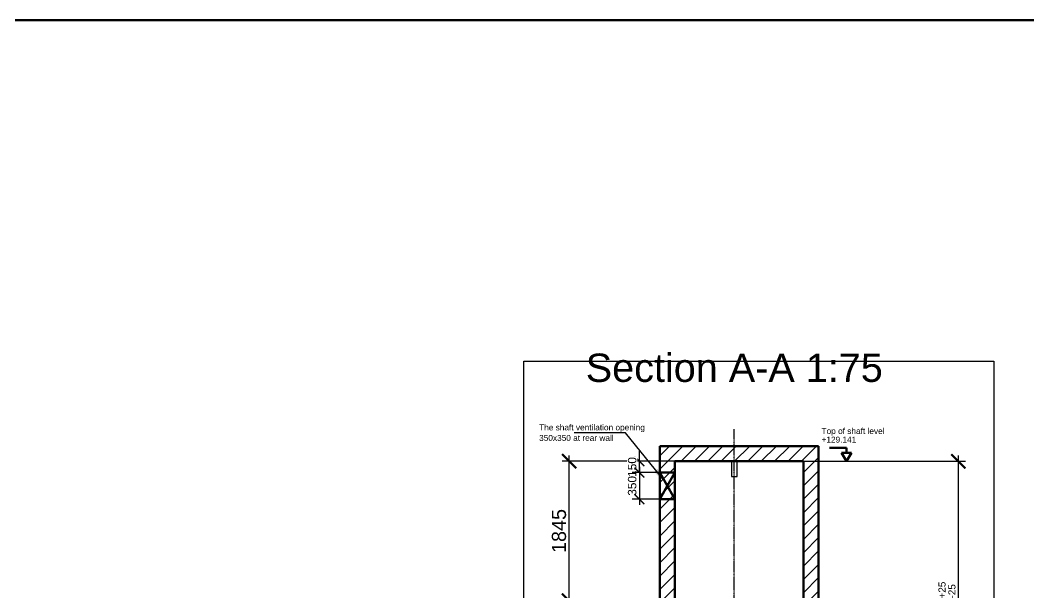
# Model space of a CAD drawing. Header units: millimetres. Extents: x -2854 to 202754, y -48725 to 27067.
# Drawn here: x 10492 to 23838, y -19092 to -11515 of the extents above; entities that cross this region are included whole.
import ezdxf
from ezdxf.enums import TextEntityAlignment as Align

# ---------------------------------------------------------------- set-up
doc = ezdxf.new("R2010")
doc.units = ezdxf.units.MM
doc.linetypes.add('AM_ISO02W050', pattern=[7.5, 6, -1.5])
doc.linetypes.add('AM_ISO08W050', pattern=[18, 12, -1.5, 3, -1.5])
for name, color, linetype, lineweight in [('AM_0', 7, 'Continuous', 50), ('AM_5', 3, 'Continuous', 25), ('AM_8', 1, 'Continuous', 25), ('LDBeams-AM_3', 6, 'AM_ISO02W050', 25), ('LDCar-AM_0', 7, 'Continuous', 50), ('LDShaft-AM_0', 7, 'Continuous', 50), ('LDShaft-AM_5', 3, 'Continuous', 25), ('LDShaft-AM_7', 4, 'AM_ISO08W050', 25)]:
    doc.layers.add(name, color=color, linetype=linetype, lineweight=lineweight)
doc.layers.add('AM_VIEWS', color=1, linetype='Continuous', lineweight=25, plot=False)
doc.styles.add('LD', font='ARIALUNI.ttf')
doc.dimstyles.new('LIFT', dxfattribs={"dimtxt": 2.5, "dimasz": 2.5, "dimexe": 1.25, "dimexo": 0, "dimgap": 0.5, "dimtad": 1, "dimdec": 0, "dimzin": 1, "dimdsep": 46, "dimtxsty": 'LD', "dimblk": 'ARCHTICK', "dimcen": 0, "dimdle": 1, "dimclrd": 3, "dimclre": 3, "dimclrt": 4, "dimadec": 0, "dimazin": 0, "dimtp": 0.1, "dimtm": 0.1, "dimtfac": 0.71, "dimtdec": 0, "dimtix": 1, "dimtmove": 0, "dimatfit": 3, "dimfxl": 1, "dimtolj": 1, "dimarcsym": 0})
doc.dimstyles.new('LIFT$0', dxfattribs={"dimtxt": 2.5, "dimasz": 2.5, "dimexe": 1.25, "dimexo": 0, "dimgap": 0.5, "dimtad": 1, "dimdec": 0, "dimzin": 1, "dimdsep": 46, "dimtxsty": 'LD', "dimblk1": 'ARCHTICK', "dimblk2": 'ARCHTICK', "dimsah": 1, "dimcen": 0, "dimdle": 1, "dimclrd": 3, "dimclre": 3, "dimclrt": 4, "dimadec": 0, "dimazin": 0, "dimtp": 0.1, "dimtm": 0.1, "dimtfac": 0.71, "dimtdec": 0, "dimtix": 1, "dimtmove": 0, "dimatfit": 3, "dimfxl": 1, "dimtolj": 1, "dimarcsym": 0})

# ---------------------------------------------------------------- blocks, each defined once
blk = doc.blocks.new('LD_20260610085844_0000006A')
at = {"layer": 'LDShaft-AM_0'}
for p, q in [((-1700, 24391), (-1900, 24391)), ((-1900, 24391), (-1900, 0)), ((0, 24391), (-1700, 24391)), ((80, 24391), (0, 24391)), ((200, 24391), (80, 24391)), ((200, 21590), (200, 24391)), ((-1700, 0), (-1700, 24191)), ((-1700, 24191), (0, 24191)), ((0, 24191), (0, 21590))]:
    blk.add_line(p, q, dxfattribs=at)
blk = doc.blocks.new('LD_20260610085844_000000A4')
at = {"layer": 'LDShaft-AM_7'}
blk.add_line((0, -20061), (0, 4980), dxfattribs=at)
blk = doc.blocks.new('LD_20260610085844_000000A7')
at = {"layer": 'LDBeams-AM_3'}
for p, q in [((-35, 200), (-38, 200)), ((-38, 200), (-38, 0)), ((-27, 200), (-35, 200)), ((-14, 200), (-27, 200)), ((0, 200), (-14, 200)), ((14, 200), (0, 200)), ((27, 200), (14, 200)), ((35, 200), (27, 200)), ((38, 200), (35, 200)), ((38, 0), (38, 200)), ((-38, 0), (-35, 0)), ((-35, 0), (-27, 0)), ((-27, 0), (-14, 0)), ((-14, 0), (0, 0)), ((0, 0), (14, 0)), ((14, 0), (27, 0)), ((27, 0), (35, 0)), ((35, 0), (38, 0))]:
    blk.add_line(p, q, dxfattribs=at)
blk = doc.blocks.new('LD_20260610085844_000000A9')
at = {"layer": 'LDBeams-AM_3'}
for p, q in [((-35, 200), (-38, 200)), ((-38, 200), (-38, 0)), ((-27, 200), (-35, 200)), ((-14, 200), (-27, 200)), ((0, 200), (-14, 200)), ((14, 200), (0, 200)), ((27, 200), (14, 200)), ((35, 200), (27, 200)), ((38, 200), (35, 200)), ((38, 0), (38, 200)), ((-38, 0), (-35, 0)), ((-35, 0), (-27, 0)), ((-27, 0), (-14, 0)), ((-14, 0), (0, 0)), ((0, 0), (14, 0)), ((14, 0), (27, 0)), ((27, 0), (35, 0)), ((35, 0), (38, 0))]:
    blk.add_line(p, q, dxfattribs=at)
blk = doc.blocks.new('LD_20260610085844_000000AC')
at = {"layer": 'LDBeams-AM_3'}
for p, q in [((-35, 200), (-38, 200)), ((-38, 200), (-38, 0)), ((-27, 200), (-35, 200)), ((-14, 200), (-27, 200)), ((0, 200), (-14, 200)), ((14, 200), (0, 200)), ((27, 200), (14, 200)), ((35, 200), (27, 200)), ((38, 200), (35, 200)), ((38, 0), (38, 200)), ((-38, 0), (-35, 0)), ((-35, 0), (-27, 0)), ((-27, 0), (-14, 0)), ((-14, 0), (0, 0)), ((0, 0), (14, 0)), ((14, 0), (27, 0)), ((27, 0), (35, 0)), ((35, 0), (38, 0))]:
    blk.add_line(p, q, dxfattribs=at)
blk = doc.blocks.new('LD_20260610085844_000000BB')
at = {"layer": 'AM_8'}
for p, q in [((-1900, 24086), (-1595, 24391)), ((-1900, 24263), (-1772, 24391)), ((-1618, 24191), (-1418, 24391)), ((-1442, 24191), (-1242, 24391)), ((-1265, 24191), (-1065, 24391)), ((-1088, 24191), (-888, 24391)), ((-911, 24191), (-711, 24391)), ((-735, 24191), (-535, 24391)), ((-558, 24191), (-358, 24391)), ((-381, 24191), (-181, 24391)), ((-204, 24191), (-4, 24391)), ((-27, 24191), (173, 24391)), ((0, 24042), (200, 24242)), ((-1900, 23909), (-1700, 24109)), ((0, 23865), (200, 24065)), ((-1900, 23733), (-1700, 23933)), ((0, 23688), (200, 23888)), ((-1900, 23556), (-1700, 23756)), ((0, 23511), (200, 23711)), ((-1900, 23379), (-1700, 23579)), ((0, 23335), (200, 23535)), ((-1900, 23202), (-1700, 23402)), ((0, 23158), (200, 23358)), ((-1900, 23026), (-1700, 23226)), ((0, 22981), (200, 23181)), ((-1900, 22849), (-1700, 23049)), ((0, 22804), (200, 23004)), ((-1900, 22672), (-1700, 22872)), ((0, 22627), (200, 22827)), ((-1900, 22495), (-1700, 22695)), ((0, 22451), (200, 22651)), ((-1900, 22318), (-1700, 22518)), ((0, 22274), (200, 22474))]:
    blk.add_line(p, q, dxfattribs=at)
blk = doc.blocks.new('_ArchTick')
at = {"color": 0, "linetype": 'ByBlock', "const_width": 0.15}
blk.add_lwpolyline([(-0.5, -0.5), (0.5, 0.5)], dxfattribs=at)
blk = doc.blocks.new('*D1590')
at = {"layer": 'Defpoints', "color": 0, "transparency": 16777216}
for p in [(17756, -17352), (19941, -17352), (17849, -19196)]:
    blk.add_point(p, dxfattribs=at)
at = {"layer": 'LDShaft-AM_5', "color": 3, "lineweight": -2, "transparency": 16777216}
for p, q in [((17756, -19271), (17756, -17277)), ((19941, -17352), (17662, -17352)), ((17849, -19196), (17662, -19196))]:
    blk.add_line(p, q, dxfattribs=at)
at = {"layer": 'LDShaft-AM_5', "color": 3, "lineweight": -2, "transparency": 16777216, "xscale": 187.5, "yscale": 187.5, "zscale": 187.5}
for p, rotation in [((17756, -17352), 90), ((17756, -19196), 270)]:
    blk.add_blockref('_ArchTick', p, dxfattribs=dict(at, rotation=rotation))
at = {"layer": 'LDShaft-AM_5', "color": 4, "transparency": 16777216, "insert": (17622, -18274), "char_height": 187.5, "attachment_point": 5, "rotation": 90, "style": 'LD'}
blk.add_mtext('\\A1;1845', dxfattribs=at)
blk = doc.blocks.new('*D1591')
at = {"layer": 'AM_5', "color": 3, "lineweight": -2, "transparency": 16777216}
for p, q in [((22906, -22248), (22906, -17277)), ((20856, -17352), (22999, -17352)), ((20856, -22173), (22999, -22173))]:
    blk.add_line(p, q, dxfattribs=at)
at = {"layer": 'Defpoints', "color": 0, "transparency": 16777216}
for p in [(20856, -17352), (22906, -17352), (20856, -22173)]:
    blk.add_point(p, dxfattribs=at)
at = {"layer": 'AM_5', "color": 3, "lineweight": -2, "transparency": 16777216, "xscale": 187.5, "yscale": 187.5, "zscale": 187.5}
for p, rotation in [((22906, -17352), 90), ((22906, -22173), 270)]:
    blk.add_blockref('_ArchTick', p, dxfattribs=dict(at, rotation=rotation))
at = {"layer": 'AM_5', "color": 4, "transparency": 16777216, "insert": (22755, -19762), "char_height": 187.5, "attachment_point": 5, "rotation": 90, "style": 'LD'}
blk.add_mtext('\\A1;HSK=*4821{\\H0.5x; \\S+25^ -25;} ', dxfattribs=at)
blk = doc.blocks.new('LD_ENTRY_FLOOR_L')
for p, q in [((-150, 250), (0, 0)), ((0, 0), (150, 250))]:
    blk.add_line(p, q)
at = {"layer": 'AM_0'}
for p, q in [((0, 398), (-500, 398)), ((0, 250), (0, 398)), ((150, 250), (-150, 250))]:
    blk.add_line(p, q, dxfattribs=at)
blk = doc.blocks.new('*D1613')
at = {"layer": 'AM_5', "color": 3, "lineweight": -2, "transparency": 16777216}
for p, q in [((18685, -17352), (18685, -17220)), ((18956, -17352), (18591, -17352)), ((18685, -17502), (18685, -17352)), ((18956, -17502), (18591, -17502)), ((18685, -17502), (18685, -17633))]:
    blk.add_line(p, q, dxfattribs=at)
at = {"layer": 'Defpoints', "color": 0, "transparency": 16777216}
for p in [(18956, -17352), (18956, -17502)]:
    blk.add_point(p, dxfattribs=at)
at = {"layer": 'AM_5', "color": 3, "lineweight": -2, "transparency": 16777216, "xscale": 131.25, "yscale": 131.25, "zscale": 131.25}
for p, rotation in [((18685, -17352), 270), ((18685, -17502), 90)]:
    blk.add_blockref('_ArchTick', p, dxfattribs=dict(at, rotation=rotation))
at = {"layer": 'AM_5', "color": 4, "transparency": 16777216, "insert": (18590, -17427), "char_height": 112.5, "attachment_point": 5, "rotation": 90, "style": 'LD', "bg_fill": 3, "box_fill_scale": 1.1, "bg_fill_color": 256, "bg_fill_true_color": 13158600, "bg_fill_transparency": 0}
blk.add_mtext('\\A1;150', dxfattribs=at)
at = {"layer": 'Defpoints', "color": 0, "transparency": 16777216}
blk.add_point((18685, -17352), dxfattribs=at)
blk = doc.blocks.new('*D1614')
at = {"layer": 'Defpoints', "color": 0, "transparency": 16777216}
for p in [(18956, -17502), (18685, -17852), (18956, -17852)]:
    blk.add_point(p, dxfattribs=at)
at = {"layer": 'LDShaft-AM_5', "color": 3, "lineweight": -2, "transparency": 16777216}
for p, q in [((18685, -17427), (18685, -17927)), ((18956, -17502), (18591, -17502)), ((18956, -17852), (18591, -17852))]:
    blk.add_line(p, q, dxfattribs=at)
at = {"layer": 'LDShaft-AM_5', "color": 3, "lineweight": -2, "transparency": 16777216, "xscale": 131.25, "yscale": 131.25, "zscale": 131.25}
for p, rotation in [((18685, -17502), 90), ((18685, -17852), 270)]:
    blk.add_blockref('_ArchTick', p, dxfattribs=dict(at, rotation=rotation))
at = {"layer": 'LDShaft-AM_5', "color": 4, "transparency": 16777216, "insert": (18590, -17677), "char_height": 112.5, "attachment_point": 5, "rotation": 90, "style": 'LD'}
blk.add_mtext('\\A1;350', dxfattribs=at)

msp = doc.modelspace()

# ---------------------------------------------------------------- linework, layer by layer
at = {"layer": 'AM_0'}
msp.add_lwpolyline([(18955.7, -17501.6), (18955.7, -17851.6), (19155.7, -17851.6), (19155.7, -17501.6)], close=True, dxfattribs=at)
for points in [[(18955.7, -17501.6), (19155.7, -17851.6)], [(18955.7, -17851.6), (19155.7, -17501.6)]]:
    msp.add_lwpolyline(points, dxfattribs=at)
at = {"layer": 'AM_VIEWS'}
msp.add_lwpolyline([(17155.7, -16026.6), (23374.5, -16026.6), (23374.5, -43858.8), (17155.7, -43858.8)], close=True, dxfattribs=at)

# ---------------------------------------------------------------- block references
for name, p in [('LD_20260610085844_000000A4', (19940.7, -21906.6)), ('LD_20260610085844_0000006A', (20855.7, -41542.6)), ('LD_20260610085844_000000BB', (20855.7, -41542.6)), ('LD_20260610085844_000000A7', (19940.7, -17551.6)), ('LD_20260610085844_000000A9', (19940.7, -17551.6)), ('LD_20260610085844_000000AC', (19940.7, -17551.6))]:
    msp.add_blockref(name, p)
at = {"layer": 'LDCar-AM_0', "xscale": 0.4477729554972459, "yscale": 0.4477729554972459, "zscale": 0.4477729554972459}
msp.add_blockref('LD_ENTRY_FLOOR_L', (21425.9, -17351.6), dxfattribs=at)

# ---------------------------------------------------------------- texts
at = {"layer": 'LDCar-AM_0', "style": 'LD'}
for s, p in [('The shaft ventilation opening', (17358.6, -16966.1)), ('Top of shaft level', (21095.4, -17014.2)), ('350x350 at rear wall', (17358.6, -17105.1)), ('+129.141', (21095.4, -17127.8))]:
    msp.add_text(s, height=78.36, dxfattribs=at).set_placement(p, align=Align.BOTTOM_LEFT)
at = {"layer": 'LDShaft-AM_0', "insert": (19940.7, -16776.6), "char_height": 375, "attachment_point": 8, "style": 'LD'}
msp.add_mtext('\\fArial Unicode MS|b0|i0;\\l\\C256;Section A-A 1:75\\P{\\H0.6x;\\S', dxfattribs=at)

# ---------------------------------------------------------------- dimensions: what is measured, and where the dimension line sits
at = {"layer": 'AM_5'}
dim = msp.add_linear_dim(base=(22905.7, -17351.6), p1=(20855.7, -22172.6), p2=(20855.7, -17351.6), angle=90, text='HSK=*<>{\\H0.5x; \\S+25^ -25;} ', dimstyle='LIFT', override={"dimscale": 75, "dimtxt": 2.5, "dimtix": 1}, dxfattribs=at)
dim.commit()
dim.dimension.update_dxf_attribs({"geometry": '*D1591', "text_midpoint": (22755.2, -19762.1)})
at = {"layer": 'LDShaft-AM_5'}
dim = msp.add_linear_dim(base=(17755.7359017, -17351.6367255), p1=(17849.4859017, -19196.1367255), p2=(19940.7359017, -17351.6367255), angle=90, dimstyle='LIFT', override={"dimscale": 75, "dimtxt": 2.5, "dimtix": 1}, dxfattribs=at)
dim.commit()
dim.dimension.update_dxf_attribs({"geometry": '*D1590', "text_midpoint": (17622.4395169, -18273.8867255)})

# ---------------------------------------------------------------- next in the draw order: dimensions: what is measured, and where the dimension line sits
at = {"layer": 'AM_5'}
dim = msp.add_linear_dim(base=(18685, -17351.6), p1=(18955.7, -17501.6), p2=(18955.7, -17351.6), angle=90, dimstyle='LIFT$0', override={"dimscale": 75, "dimtxt": 1.5, "dimasz": 1.75, "dimpost": '', "dimtfill": 1, "dimtfillclr": 256}, dxfattribs=at)
dim.commit()
dim.dimension.update_dxf_attribs({"geometry": '*D1613', "text_midpoint": (18590, -17426.6)})

# ---------------------------------------------------------------- next in the draw order: linework, layer by layer
at = {"layer": 'AM_0'}
msp.add_lwpolyline([(-2854.2, -11515), (202753.5, -11515), (202753.5, -48725.1), (-2854.2, -48725.1)], close=True, dxfattribs=at)

# ---------------------------------------------------------------- next in the draw order: dimensions: what is measured, and where the dimension line sits
at = {"layer": 'LDShaft-AM_5'}
dim = msp.add_linear_dim(base=(18685, -17851.6), p1=(18955.7, -17501.6), p2=(18955.7, -17851.6), angle=90, dimstyle='LIFT$0', override={"dimscale": 75, "dimtxt": 1.5, "dimasz": 1.75, "dimblk": 'ArchTick', "dimsah": 0}, dxfattribs=at)
dim.commit()
dim.dimension.update_dxf_attribs({"geometry": '*D1614', "text_midpoint": (18590, -17676.6)})

# ---------------------------------------------------------------- next in the draw order: leaders
at = {"layer": 'AM_0'}
msp.add_leader([(19028.5, -17629), (18500.3, -16974.5), (17821.2, -16974.5)], dimstyle='LIFT', override={"dimasz": 200}, dxfattribs=at)

doc.saveas('drawing.dxf')
